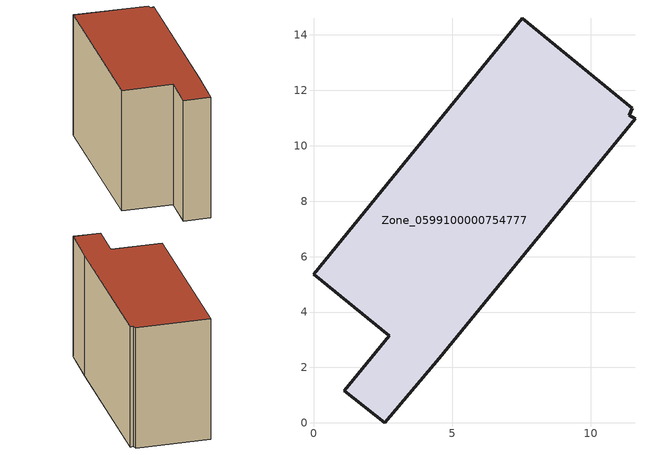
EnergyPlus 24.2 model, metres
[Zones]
Zone_0599100000754777
 floor ground (C_G): 1.11,1.17 2.73,3.15 0,5.37 7.54,14.61 11.51,11.36 11.39,11.11 11.6,10.98 4.53,2.33 2.58,0 z0
 wall outside (C_F): 2.73,3.15 1.11,1.17 2.58,0 4.53,2.33 11.6,10.98 11.39,11.11 11.51,11.36 7.54,14.61 0,5.37 2.73,3.15 z0:8.78
 roof outside (C_R): 11.6,10.98 11.39,11.11 11.51,11.36 7.54,14.61 0,5.37 2.73,3.15 1.11,1.17 2.58,0 4.53,2.33 z8.78
[BUILDING]
Pand.0599100000754777: North Axis=0; Terrain=City; Loads Convergence Tolerance Value=0.04; Temperature Convergence Tolerance Value=0.4; Solar Distribution=FullExterior; Maximum Number of Warmup Days=25; Minimum Number of Warmup Days=1
[Site:Location]
Rotterdam.The.Hague.AP_ZH_NLD Design_Conditions: Latitude=51.96; Longitude=4.45; Time Zone=1; Elevation=-4.5
[SITE:GROUNDTEMPERATURE:BUILDINGSURFACE]
18, 18, 18, 18, 18, 18, 18, 18, 18, 18, 18, 18
[MATERIAL] Thermal Absorptance=0.9; Solar Absorptance=0.7; Visible Absorptance=0.7
Name | Roughness | Thickness | Conductivity | Density | Specific Heat
G.TI.2006-2014 | MediumSmooth | 0.15 | 0.06 | 540 | 1210
F.TI.2006-2014 | Rough | 0.3 | 0.12 | 1920 | 840
R.TI.2006-2014 | MediumRough | 0.2 | 0.08 | 1500 | 1000
[CONSTRUCTION]
C_G: G.TI.2006-2014
C_F: F.TI.2006-2014
C_R: R.TI.2006-2014
[ZONE]
Zone_0599100000754777: Type=1; Multiplier=1; Ceiling Height=Autocalculate; Volume=Autocalculate; Floor Area=autocalculate; Part of Total Floor Area=Yes
[ZONEINFILTRATION:DESIGNFLOWRATE]
Infil_Zone_0599100000754777: Zone or ZoneList or Space or SpaceList=Zone_0599100000754777; Schedule=AlwaysOn; Design Flow Rate Calculation Method=Flow/Area; Flow Rate per Floor Area=0.0015; Constant Term Coefficient=1; Temperature Term Coefficient=0; Velocity Term Coefficient=0; Velocity Squared Term Coefficient=0
[HVACTEMPLATE:ZONE:IDEALLOADSAIRSYSTEM]
Zone_0599100000754777: Maximum Heating Supply Air Temperature=50; Minimum Cooling Supply Air Temperature=13; Maximum Heating Supply Air Humidity Ratio=0.0156; Minimum Cooling Supply Air Humidity Ratio=0.0077; Heating Limit=NoLimit; Cooling Limit=NoLimit; Dehumidification Control Type=ConstantSensibleHeatRatio; Cooling Sensible Heat Ratio=0.7; Dehumidification Setpoint=60; Humidification Control Type=None; Humidification Setpoint=30; Outdoor Air Method=None; Outdoor Air Flow Rate per Person=0.00944; Outdoor Air Flow Rate per Zone Floor Area=0; Outdoor Air Flow Rate per Zone=0; Demand Controlled Ventilation Type=None; Outdoor Air Economizer Type=NoEconomizer; Heat Recovery Type=None; Sensible Heat Recovery Effectiveness=0.7; Latent Heat Recovery Effectiveness=0.65
[ZONECONTROL:THERMOSTAT]
ThermostatControl_Zone_0599100000754777: Zone or ZoneList=Zone_0599100000754777; Control Type Schedule=DualSetpointControlType; Control 1=Thermostat_Zone_0599100000754777; Temperature Difference Between Cutout And Setpoint=0
[THERMOSTATSETPOINT:DUALSETPOINT]
Thermostat_Zone_0599100000754777: Heating Setpoint Temperature Schedule=HeatingSetpoint_Zone_0599100000754777; Cooling Setpoint Temperature Schedule=CoolingSetpoint_Zone_0599100000754777
[SCHEDULE:COMPACT]
HeatingSetpoint_Zone_0599100000754777: Through: 12/31, For: AllDays, Until: 24:00, 21
CoolingSetpoint_Zone_0599100000754777: Through: 12/31, For: AllDays, Until: 24:00, 24
DualSetpointControlType: Through: 12/31, For: AllDays, Until: 24:00, 4
AlwaysOn: Through: 12/31, For: AllDays, Until: 24:00, 1
